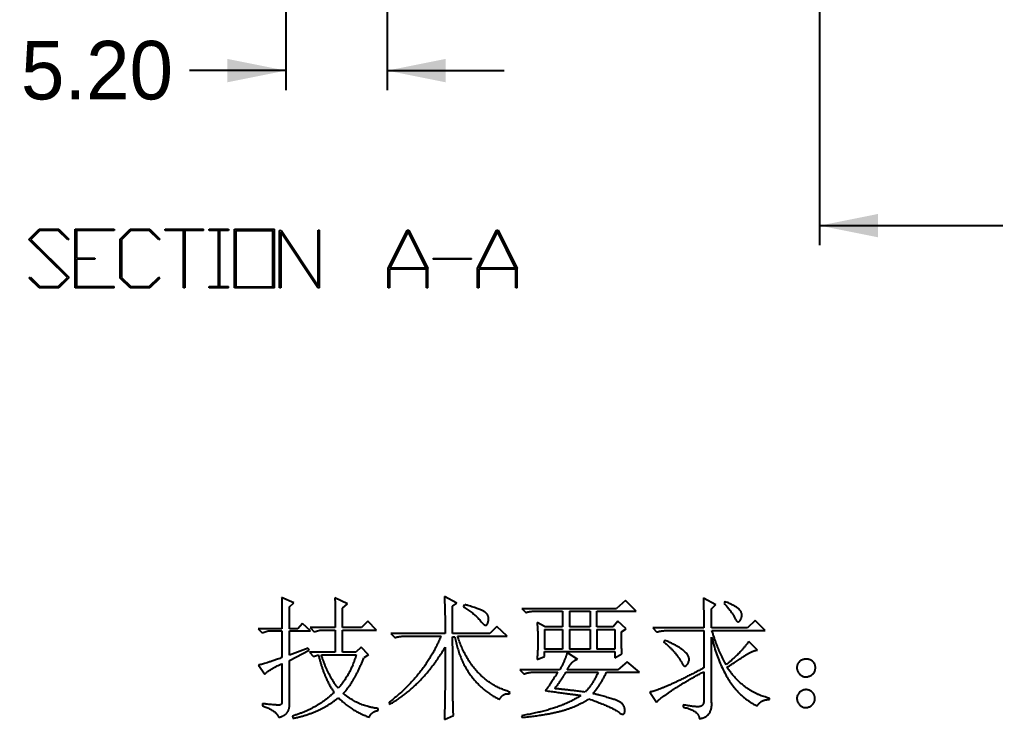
# Model space of a CAD drawing. Extents: x -440 to 140, y -99 to 99.
# Drawn here: x -46.4 to 3.7, y -67.4 to -31.5 of the extents above; entities that cross this region are included whole.
import ezdxf

# ---------------------------------------------------------------- set-up
doc = ezdxf.new("R2010")
doc.units = 0
doc.header["$MEASUREMENT"] = 0
doc.linetypes.add('solid', pattern=[0])
doc.layers.add('255', color=7, linetype='solid')
doc.dimstyles.get("Standard").update_dxf_attribs({"dimtxt": 0.18, "dimasz": 0.18, "dimexe": 0.18, "dimexo": 0.0625, "dimgap": 0.09, "dimtad": 0, "dimtih": 1, "dimtoh": 1, "dimdec": 4, "dimzin": 0, "dimdsep": 46, "dimtxsty": 'Standard', "dimcen": 0.09, "dimadec": 0, "dimazin": 0, "dimtfac": 1, "dimtdec": 4, "dimtofl": 0, "dimtmove": 0, "dimatfit": 0, "dimfxl": 1, "dimtolj": 1, "dimtzin": 0, "dimarcsym": 0})

# ---------------------------------------------------------------- blocks, each defined once
blk = doc.blocks.new('*D43')
at = {"layer": '255', "color": 4, "linetype": 'solid'}
for p, q in [((-32.698, -29.118), (-32.698, -35.083)), ((-27.498, -30.5), (-27.498, -35.083)), ((-32.698, -34.083), (-37.649, -34.083)), ((-27.498, -34.083), (-21.498, -34.083))]:
    blk.add_line(p, q, dxfattribs=at)
for points in [[(-35.698, -34.683), (-35.698, -33.483), (-32.698, -34.083)], [(-24.498, -33.483), (-24.498, -34.683), (-27.498, -34.083)]]:
    blk.add_solid(points, dxfattribs=at)
at = {"layer": '255', "color": 4, "linetype": 'solid', "insert": (-42.394, -34.083), "char_height": 3, "attachment_point": 5}
blk.add_mtext('{\\H3.000000;5.20}', dxfattribs=at)
blk = doc.blocks.new('*D48')
at = {"layer": '255', "color": 4, "linetype": 'solid'}
for p, q in [((-5.299, -26.501), (-5.299, -43.037)), ((35.299, -26.501), (35.299, -43.037)), ((-5.299, -42.037), (9.356, -42.037)), ((35.299, -42.037), (20.644, -42.037))]:
    blk.add_line(p, q, dxfattribs=at)
for points in [[(-2.299, -41.437), (-2.299, -42.637), (-5.299, -42.037)], [(32.299, -42.637), (32.299, -41.437), (35.299, -42.037)]]:
    blk.add_solid(points, dxfattribs=at)
at = {"layer": '255', "color": 4, "linetype": 'solid', "insert": (15, -42.037), "char_height": 3, "attachment_point": 5}
blk.add_mtext('{\\H3.000000;40.60}', dxfattribs=at)

msp = doc.modelspace()

# ---------------------------------------------------------------- linework, layer by layer
at = {"layer": '255', "color": 1, "linetype": 'solid'}
for p, q in [((-45.88575, -42.75706), (-45.36357, -42.22317)), ((-45.333, -42.29441), (-45.79696, -42.75706)), ((-45.36357, -42.22317), (-44.34553, -42.22317)), ((-44.37741, -42.29441), (-45.333, -42.29441)), ((-43.88419, -42.77286), (-44.37741, -42.29441)), ((-44.34553, -42.22317), (-43.83782, -42.72693)), ((-43.52071, -42.22317), (-41.51125, -42.22317)), ((-43.52071, -45.22317), (-43.52071, -42.22317)), ((-43.44772, -42.29441), (-43.44772, -43.70211)), ((-41.51125, -42.29441), (-43.44772, -42.29441)), ((-41.51125, -42.22317), (-41.51125, -42.29441)), ((-41.20642, -42.73483), (-40.69214, -42.22317)), ((-40.66157, -42.29441), (-41.13344, -42.76496)), ((-40.69214, -42.22317), (-39.6741, -42.22317)), ((-39.70598, -42.29441), (-40.66157, -42.29441)), ((-39.21276, -42.77286), (-39.70598, -42.29441)), ((-39.6741, -42.22317), (-39.1664, -42.72693)), ((-38.89916, -42.22317), (-36.92554, -42.22317)), ((-38.89916, -42.29484), (-38.89916, -42.22317)), ((-37.94884, -42.29484), (-38.89916, -42.29484)), ((-37.94884, -45.22317), (-37.94884, -42.29484)), ((-37.87585, -42.29484), (-37.87585, -45.22317)), ((-36.92554, -42.29484), (-37.87585, -42.29484)), ((-36.92554, -42.29484), (-36.92554, -42.22317)), ((-36.62773, -42.22317), (-35.64026, -42.22317)), ((-36.62773, -42.29441), (-36.62773, -42.22317)), ((-36.16245, -42.29441), (-36.62773, -42.29441)), ((-36.16245, -45.16671), (-36.16245, -42.29441)), ((-36.10554, -42.29441), (-36.10554, -45.16671)), ((-35.64026, -42.29441), (-36.10554, -42.29441)), ((-35.64026, -42.22317), (-35.64026, -42.29441)), ((-35.33499, -42.22317), (-33.28838, -42.22317)), ((-35.33499, -45.22317), (-35.33499, -42.22317)), ((-35.26201, -42.29792), (-35.26201, -45.20079)), ((-33.36137, -42.29792), (-35.26201, -42.29792)), ((-33.36137, -45.20079), (-33.36137, -42.29792)), ((-33.28838, -45.22317), (-33.28838, -42.22317)), ((-33.02071, -42.28212), (-32.94377, -42.26603)), ((-33.02071, -45.22317), (-33.02071, -42.28212)), ((-32.94772, -42.37617), (-32.94772, -45.22317)), ((-31.04972, -45.22317), (-32.94772, -42.37617)), ((-32.94377, -42.26603), (-31.04709, -45.12254)), ((-31.04709, -42.26603), (-30.9741, -42.26603)), ((-31.04709, -45.12254), (-31.04709, -42.26603)), ((-30.9741, -45.22317), (-30.9741, -42.26603)), ((-27.44928, -44.23175), (-26.46576, -42.26603)), ((-26.42597, -42.34033), (-27.36313, -44.21464)), ((-26.46576, -42.26603), (-26.38619, -42.26603)), ((-25.48882, -44.21464), (-26.42597, -42.34033)), ((-26.38619, -42.26603), (-25.40267, -44.23175)), ((-22.86357, -44.23175), (-21.88005, -42.26603)), ((-21.84026, -42.34033), (-22.77741, -44.21464)), ((-21.88005, -42.26603), (-21.80048, -42.26603)), ((-20.90311, -44.21464), (-21.84026, -42.34033)), ((-21.80048, -42.26603), (-20.81696, -44.23175)), ((-43.91213, -44.70538), (-45.88575, -42.75706)), ((-43.82334, -44.70538), (-45.79696, -42.75706)), ((-43.83782, -42.72693), (-43.88419, -42.77286)), ((-41.20642, -44.72761), (-41.20642, -42.73483)), ((-41.13344, -42.76496), (-41.13344, -44.69748)), ((-39.1664, -42.72693), (-39.21276, -42.77286)), ((-43.44772, -43.70211), (-42.4974, -43.70211)), ((-43.44772, -43.76033), (-43.44772, -45.16671)), ((-42.4974, -43.76033), (-43.44772, -43.76033)), ((-42.4974, -43.70211), (-42.4974, -43.76033)), ((-25.14202, -43.72317), (-23.16839, -43.72317)), ((-25.14202, -43.76603), (-25.14202, -43.72317)), ((-23.16839, -43.76603), (-25.14202, -43.76603)), ((-23.16839, -43.76603), (-23.16839, -43.72317)), ((-27.44928, -45.22317), (-27.44928, -44.23175)), ((-27.37629, -44.27154), (-27.37629, -45.22317)), ((-25.47566, -44.27154), (-27.37629, -44.27154)), ((-25.48882, -44.21464), (-27.36313, -44.21464)), ((-25.47566, -45.22317), (-25.47566, -44.27154)), ((-25.40267, -45.22317), (-25.40267, -44.23175)), ((-22.86357, -45.22317), (-22.86357, -44.23175)), ((-22.79058, -44.27154), (-22.79058, -45.22317)), ((-20.88994, -44.27154), (-22.79058, -44.27154)), ((-20.90311, -44.21464), (-22.77741, -44.21464)), ((-20.88994, -45.22317), (-20.88994, -44.27154)), ((-20.81696, -45.22317), (-20.81696, -44.23175)), ((-45.87258, -44.73551), (-45.81145, -44.68958)), ((-45.36357, -45.22317), (-45.87258, -44.73551)), ((-45.81145, -44.68958), (-45.333, -45.16671)), ((-44.37741, -45.16671), (-43.91213, -44.70538)), ((-43.82334, -44.70538), (-44.34553, -45.22317)), ((-40.69214, -45.22317), (-41.20642, -44.72761)), ((-41.13344, -44.69748), (-40.66157, -45.16671)), ((-39.70598, -45.16671), (-39.21276, -44.68958)), ((-39.1664, -44.73551), (-39.6741, -45.22317)), ((-39.1664, -44.73551), (-39.21276, -44.68958)), ((-44.34553, -45.22317), (-45.36357, -45.22317)), ((-45.333, -45.16671), (-44.37741, -45.16671)), ((-41.51125, -45.22317), (-43.52071, -45.22317)), ((-43.44772, -45.16671), (-41.51125, -45.16671)), ((-41.51125, -45.22317), (-41.51125, -45.16671)), ((-39.6741, -45.22317), (-40.69214, -45.22317)), ((-40.66157, -45.16671), (-39.70598, -45.16671)), ((-37.87585, -45.22317), (-37.94884, -45.22317)), ((-36.62773, -45.16671), (-36.16245, -45.16671)), ((-36.62773, -45.22317), (-36.62773, -45.16671)), ((-35.64026, -45.22317), (-36.62773, -45.22317)), ((-36.10554, -45.16671), (-35.64026, -45.16671)), ((-35.64026, -45.22317), (-35.64026, -45.16671)), ((-33.28838, -45.22317), (-35.33499, -45.22317)), ((-33.36137, -45.20079), (-35.26201, -45.20079)), ((-32.94772, -45.22317), (-33.02071, -45.22317)), ((-30.9741, -45.22317), (-31.04972, -45.22317)), ((-27.37629, -45.22317), (-27.44928, -45.22317)), ((-25.40267, -45.22317), (-25.47566, -45.22317)), ((-22.79058, -45.22317), (-22.86357, -45.22317)), ((-20.81696, -45.22317), (-20.88994, -45.22317))]:
    msp.add_line(p, q, dxfattribs=at)
at = {"layer": '255', "color": 0, "linetype": 'solid'}
for p, q in [((-32.29577, -61.38657), (-32.91347, -61.11589)), ((-23.92315, -61.40391), (-24.55819, -61.05689)), ((-32.50745, -61.59825), (-32.29577, -61.38657)), ((-32.50745, -62.71565), (-32.50745, -61.59825)), ((-29.52659, -61.44557), (-30.17897, -61.13323)), ((-29.79727, -61.65725), (-29.52659, -61.44557)), ((-24.13483, -61.55659), (-23.92315, -61.40391)), ((-24.13483, -62.96201), (-24.13483, -61.55659)), ((-23.57613, -61.59825), (-23.51713, -61.48025)), ((-15.25553, -61.26857), (-15.72055, -61.67459)), ((-14.72115, -61.80993), (-15.25553, -61.26857)), ((-11.26341, -61.13323), (-10.62837, -61.48025)), ((-10.84005, -61.69193), (-10.62837, -61.48025)), ((-10.14601, -61.32757), (-10.20501, -61.40391)), ((-29.79727, -62.65665), (-29.79727, -61.65725)), ((-20.58919, -61.67459), (-20.37751, -61.88627)), ((-20.58919, -61.67459), (-15.72055, -61.67459)), ((-19.83615, -61.80993), (-18.48973, -61.80993)), ((-18.48973, -61.80993), (-18.48973, -62.61499)), ((-18.14271, -61.80993), (-17.08431, -61.80993)), ((-18.14271, -61.80993), (-18.14271, -62.61499)), ((-17.08431, -61.80993), (-17.08431, -62.61499)), ((-16.73729, -62.61499), (-16.73729, -61.80993)), ((-16.73729, -61.80993), (-14.72115, -61.80993)), ((-10.84005, -62.67399), (-10.84005, -61.69193)), ((-31.83773, -62.44497), (-32.08409, -62.71565)), ((-31.43171, -62.82667), (-31.83773, -62.44497)), ((-28.48553, -62.32697), (-28.81521, -62.65665)), ((-28.04483, -62.79199), (-28.48553, -62.32697)), ((-21.86535, -62.59765), (-22.22971, -62.96201)), ((-21.34133, -63.09735), (-21.86535, -62.59765)), ((-19.37811, -62.61499), (-19.80147, -62.40331)), ((-18.48973, -62.61499), (-19.37811, -62.61499)), ((-17.08431, -62.61499), (-18.14271, -62.61499)), ((-15.89057, -62.61499), (-16.73729, -62.61499)), ((-15.66155, -62.32697), (-15.89057, -62.61499)), ((-15.22085, -62.71565), (-15.66155, -62.32697)), ((-8.60525, -62.29229), (-8.99393, -62.67399)), ((-8.08821, -62.80933), (-8.60525, -62.29229)), ((-32.89613, -62.71565), (-34.12455, -62.71565)), ((-34.12455, -62.71565), (-33.91287, -62.92733)), ((-33.91287, -62.92733), (-33.60751, -62.82667)), ((-33.60751, -62.82667), (-32.89613, -62.82667)), ((-32.89613, -62.82667), (-32.89613, -64.19741)), ((-32.08409, -62.71565), (-32.50745, -62.71565)), ((-32.50745, -64.07941), (-32.50745, -62.82667)), ((-32.50745, -62.82667), (-31.43171, -62.82667)), ((-30.16163, -62.65665), (-31.44905, -62.65665)), ((-31.44905, -62.65665), (-31.23737, -62.86833)), ((-31.23737, -62.86833), (-30.94935, -62.79199)), ((-30.94935, -62.79199), (-30.16163, -62.79199)), ((-30.16163, -62.79199), (-30.16163, -63.92673)), ((-28.81521, -62.65665), (-29.79727, -62.65665)), ((-29.79727, -63.92673), (-29.79727, -62.79199)), ((-29.79727, -62.79199), (-28.04483, -62.79199)), ((-24.51653, -62.96201), (-27.31003, -62.96201)), ((-27.31003, -62.96201), (-27.09835, -63.17369)), ((-26.55699, -63.09735), (-24.72821, -63.09735)), ((-22.22971, -62.96201), (-24.13483, -62.96201)), ((-23.88149, -63.09735), (-21.34133, -63.09735)), ((-19.41279, -62.75033), (-18.48973, -62.75033)), ((-19.41279, -62.75033), (-19.41279, -63.77405)), ((-18.48973, -62.75033), (-18.48973, -63.77405)), ((-18.14271, -62.75033), (-17.08431, -62.75033)), ((-18.14271, -62.75033), (-18.14271, -63.77405)), ((-17.08431, -62.75033), (-17.08431, -63.77405)), ((-16.73729, -62.75033), (-15.81423, -62.75033)), ((-16.73729, -62.75033), (-16.73729, -63.77405)), ((-15.81423, -62.75033), (-15.81423, -63.77405)), ((-15.46721, -62.86833), (-15.22085, -62.71565)), ((-11.24607, -62.67399), (-13.86257, -62.67399)), ((-13.86257, -62.67399), (-13.65089, -62.88567)), ((-13.10953, -62.80933), (-11.24607, -62.80933)), ((-11.24607, -62.80933), (-11.24607, -64.73179)), ((-8.99393, -62.67399), (-10.84005, -62.67399)), ((-10.82271, -62.80933), (-8.08821, -62.80933)), ((-24.13483, -63.13901), (-24.01683, -63.13901)), ((-13.22753, -63.30903), (-13.30387, -63.38537)), ((-10.84005, -66.48423), (-10.84005, -63.15635)), ((-8.49423, -63.80873), (-8.93493, -63.36803)), ((-31.54971, -63.71505), (-32.50745, -64.07941)), ((-32.50745, -64.35009), (-31.50805, -63.80873)), ((-31.50805, -63.80873), (-31.54971, -63.71505)), ((-30.16163, -63.92673), (-31.49071, -63.92673)), ((-31.49071, -63.92673), (-31.27903, -64.13841)), ((-31.27903, -64.13841), (-31.02569, -64.06207)), ((-30.87301, -64.06207), (-29.08589, -64.06207)), ((-29.10323, -63.92673), (-29.79727, -63.92673)), ((-28.83255, -63.65605), (-29.10323, -63.92673)), ((-28.45085, -64.06207), (-28.83255, -63.65605)), ((-28.45085, -64.06207), (-28.69721, -64.21475)), ((-18.48973, -63.77405), (-19.41279, -63.77405)), ((-19.41279, -64.13841), (-19.41279, -63.88507)), ((-19.41279, -63.88507), (-15.81423, -63.88507)), ((-18.26071, -63.94407), (-17.71935, -64.27375)), ((-17.08431, -63.77405), (-18.14271, -63.77405)), ((-15.81423, -63.77405), (-16.73729, -63.77405)), ((-15.81423, -63.88507), (-15.81423, -64.21475)), ((-15.81423, -64.21475), (-15.44987, -64.00307)), ((-34.10721, -64.57911), (-33.77753, -65.04413)), ((-32.89613, -64.50277), (-32.89613, -66.46689)), ((-32.50745, -66.60223), (-32.50745, -64.35009)), ((-19.80147, -64.29109), (-19.41279, -64.13841)), ((-15.17919, -64.40909), (-15.66155, -64.83245)), ((-14.54415, -64.94347), (-15.17919, -64.40909)), ((-18.64241, -64.83245), (-20.68287, -64.83245)), ((-20.68287, -64.83245), (-20.47119, -65.04413)), ((-19.95415, -64.94347), (-18.74307, -64.94347)), ((-18.31971, -64.94347), (-16.66095, -64.94347)), ((-15.66155, -64.83245), (-18.26071, -64.83245)), ((-16.23759, -64.94347), (-14.54415, -64.94347)), ((-11.24607, -64.92613), (-11.24607, -66.46689)), ((-21.23031, -66.06087), (-21.18865, -65.96719)), ((-14.01525, -65.96719), (-13.66823, -66.48423)), ((-33.89553, -66.56057), (-33.89553, -66.67857)), ((-27.38637, -66.48423), (-27.36903, -66.60223)), ((-12.30447, -66.61957), (-12.30447, -66.73757)), ((-7.87653, -66.34889), (-7.87653, -66.27255)), ((-27.95115, -66.90759), (-27.95115, -66.81391)), ((-32.35477, -67.19561), (-32.33743, -67.31361)), ((-24.55819, -67.37261), (-24.09317, -67.16093)), ((-20.60653, -67.17827), (-20.54753, -67.27195))]:
    msp.add_line(p, q, dxfattribs=at)
for points in [[(-32.91347, -61.11589), (-32.89613, -61.82727), (-32.89613, -62.71565)], [(-24.55819, -61.05689), (-24.51653, -62.08061), (-24.51653, -62.96201)], [(-30.17897, -61.13323), (-30.16163, -61.69193), (-30.16163, -62.65665)], [(-23.57613, -61.59825), (-22.95843, -61.97995), (-22.39973, -62.71565), (-22.22971, -62.02161), (-22.74675, -61.69193), (-23.51713, -61.48025)], [(-11.26341, -61.13323), (-11.24607, -61.53925), (-11.24607, -62.67399)], [(-10.20501, -61.40391), (-9.78165, -61.86893), (-9.49363, -62.50397), (-9.20561, -61.97995), (-9.56997, -61.55659), (-10.14601, -61.32757)], [(-20.37751, -61.88627), (-20.12417, -61.80993), (-19.83615, -61.80993)], [(-19.80147, -62.40331), (-19.75981, -62.86833), (-19.75981, -63.79139), (-19.80147, -64.29109)], [(-24.72821, -63.09735), (-25.55759, -65.07881), (-27.38637, -66.48423)], [(-27.09835, -63.17369), (-26.84501, -63.09735), (-26.55699, -63.09735)], [(-21.18865, -65.96719), (-23.17011, -65.34949), (-23.88149, -63.09735)], [(-15.44987, -64.00307), (-15.46721, -63.65605), (-15.46721, -62.86833)], [(-13.65089, -62.88567), (-13.39755, -62.80933), (-13.10953, -62.80933)], [(-10.08701, -64.56177), (-10.47569, -63.94407), (-10.82271, -62.80933)], [(-24.09317, -67.16093), (-24.13483, -66.67857), (-24.13483, -63.13901)], [(-24.01683, -63.13901), (-23.59347, -65.40849), (-21.73001, -66.34889)], [(-13.30387, -63.38537), (-12.89785, -63.73239), (-12.47449, -64.27375), (-12.20381, -64.77345), (-11.89845, -64.19741), (-12.45715, -63.65605), (-13.22753, -63.30903)], [(-10.84005, -63.15635), (-10.14601, -65.92553), (-8.49423, -66.67857)], [(-8.93493, -63.36803), (-9.34095, -63.94407), (-10.08701, -64.56177)], [(-31.02569, -64.06207), (-30.73767, -65.25581), (-30.22063, -65.98453)], [(-30.00895, -65.77285), (-30.52599, -65.13781), (-30.87301, -64.06207)], [(-29.08589, -64.06207), (-29.37391, -65.06147), (-30.00895, -65.77285)], [(-27.36903, -66.60223), (-25.67559, -65.62017), (-24.51653, -63.65605)], [(-24.51653, -63.65605), (-24.51653, -65.98453), (-24.55819, -67.37261)], [(-18.26071, -63.94407), (-18.35439, -64.30843), (-18.64241, -64.83245)], [(-10.05233, -64.69711), (-9.41729, -64.29109), (-8.79959, -63.86773), (-8.49423, -63.80873)], [(-32.89613, -64.19741), (-33.95453, -64.57911), (-34.10721, -64.57911)], [(-33.77753, -65.04413), (-33.60751, -64.84979), (-32.89613, -64.50277)], [(-29.75561, -66.04353), (-29.16223, -65.42583), (-28.69721, -64.21475)], [(-18.26071, -64.83245), (-18.10803, -64.56177), (-17.91369, -64.35009), (-17.71935, -64.27375)], [(-5.51307, -64.72312), (-5.51307, -65.00247), (-6.04745, -65.25581), (-6.47081, -64.94347), (-6.45347, -64.44377), (-5.97111, -64.21475), (-5.51307, -64.44377), (-5.51307, -64.72312)], [(-20.47119, -65.04413), (-20.24217, -64.94347), (-19.95415, -64.94347)], [(-18.74307, -64.94347), (-19.18377, -65.67917), (-19.37811, -65.89085)], [(-18.89575, -65.79019), (-18.48973, -65.25581), (-18.31971, -64.94347)], [(-16.66095, -64.94347), (-16.94897, -65.57851), (-17.33765, -65.96719)], [(-16.93163, -66.04353), (-16.52561, -65.57851), (-16.23759, -64.94347)], [(-11.24607, -64.73179), (-12.38081, -65.33215), (-13.74457, -65.92553), (-14.01525, -65.96719)], [(-13.66823, -66.48423), (-13.53289, -66.33155), (-12.30447, -65.48483), (-11.24607, -64.92613)], [(-7.87653, -66.27255), (-9.14661, -66.00187), (-10.05233, -64.69711)], [(-30.22063, -65.98453), (-31.06735, -66.81391), (-32.35477, -67.19561)], [(-27.95115, -66.81391), (-28.46819, -66.75491), (-29.39125, -66.34889), (-29.75561, -66.04353)], [(-21.73001, -66.34889), (-21.55301, -66.00187), (-21.23031, -66.06087)], [(-19.37811, -65.89085), (-18.33705, -66.04353), (-17.54933, -66.13721)], [(-17.33765, -65.96719), (-18.27805, -65.84919), (-18.89575, -65.79019)], [(-17.14331, -66.31421), (-15.94957, -66.73757), (-15.29719, -67.25461), (-15.29719, -66.56057), (-16.06757, -66.25521), (-16.93163, -66.04353)], [(-5.53908, -66.32288), (-5.54775, -66.56057), (-6.01277, -66.83125), (-6.45347, -66.56057), (-6.47081, -66.04353), (-5.97111, -65.77285), (-5.53041, -66.06087), (-5.53908, -66.32288)], [(-32.89613, -66.46689), (-32.89613, -66.63691), (-33.24315, -66.63691), (-33.89553, -66.56057)], [(-33.06615, -67.27195), (-32.71913, -67.16093), (-32.50745, -66.83125), (-32.50745, -66.60223)], [(-32.33743, -67.31361), (-30.94935, -67.04293), (-30.00895, -66.25521)], [(-30.00895, -66.25521), (-29.31491, -66.94925), (-28.40919, -67.25461)], [(-17.54933, -66.13721), (-18.60773, -66.84859), (-20.60653, -67.17827)], [(-20.54753, -67.27195), (-19.04843, -67.10193), (-17.62567, -66.63691), (-17.14331, -66.31421)], [(-11.24607, -66.46689), (-11.26341, -66.69591), (-11.70411, -66.73757), (-12.30447, -66.61957)], [(-11.47509, -67.33095), (-10.78105, -67.23727), (-10.84005, -66.48423)], [(-8.49423, -66.67857), (-8.31723, -66.34889), (-7.87653, -66.34889)], [(-33.89553, -66.67857), (-33.18415, -66.90759), (-33.06615, -67.27195)], [(-28.40919, -67.25461), (-28.31551, -66.96659), (-27.95115, -66.90759)], [(-12.30447, -66.73757), (-11.49243, -66.90759), (-11.47509, -67.33095)]]:
    msp.add_open_spline(points, degree=2, dxfattribs=at)

# ---------------------------------------------------------------- dimensions: what is measured, and where the dimension line sits
at = {"layer": '255', "color": 4, "linetype": 'solid'}
for base, p1, p2, picture, middle in [((15, -42.03689), (-5.29927, -25.90097), (35.29927, -25.90097), '*D48', (15, -42.03689)), ((-42.39354, -34.08296), (-32.69756, -28.51768), (-27.49756, -29.9), '*D43', (-42.39354, -34.08296))]:
    dim = msp.add_linear_dim(base=base, p1=p1, p2=p2, dimstyle='Standard', override={"dimtxt": 3, "dimasz": 3, "dimexe": 1, "dimexo": 0.6, "dimdec": 2, "dimzin": 1, "dimtp": 0.05, "dimtm": 0.05, "dimtfac": 1.25, "dimtdec": 2, "dimtzin": 1}, dxfattribs=at)
    dim.commit()
    dim.dimension.update_dxf_attribs({"geometry": picture, "text_midpoint": middle})

doc.saveas('drawing.dxf')
